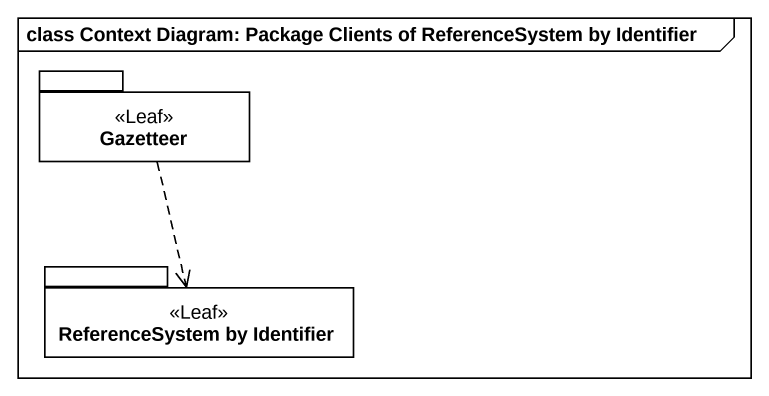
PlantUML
@startuml
mainframe class Context Diagram: Package Clients of ReferenceSystem by Identifier
package Gazetteer <<Leaf>> {
}
package "ReferenceSystem by Identifier" as ReferenceSystem_by <<Leaf>> {
}
Gazetteer ..> ReferenceSystem_by
@enduml
